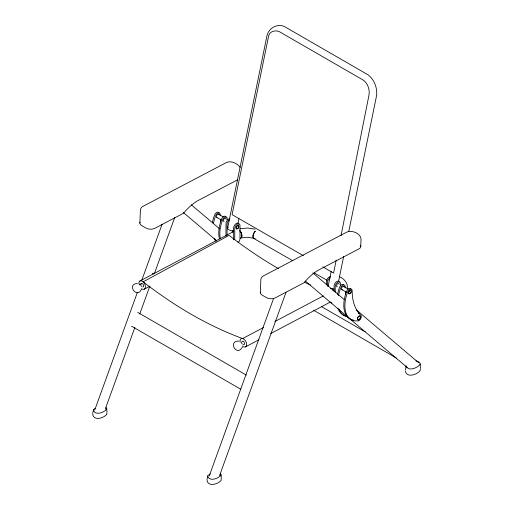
<?xml version="1.0" encoding="UTF-8"?>
<svg xmlns="http://www.w3.org/2000/svg" width="510" height="510" viewBox="0 0 510 510"><rect width="100%" height="100%" fill="white"/><g stroke="black" fill="none" stroke-linecap="round" stroke-linejoin="round"><path stroke-width="0.76" d="M139.855 223.112L140.435 209.438L141.238 207.723L142.405 206.658L226.357 162.562C231.208 160.287 237.252 163.423 240.21 167.382M260.304 292.657L260.89 278.983L261.694 277.268L262.854 276.203L346.806 232.107C351.721 229.831 360.232 233.204 361.048 238.782L360.755 246.515M347.259 288.768C348.33 283.433 344.142 278.607 339.462 276.662M405.488 370.075L406.113 365.715C407.834 372.198 418.366 367.684 420.227 363.974L419.673 362.686A6.069 3.5 0 0 0 417.078 361.188L415.969 360.94M92.68 413.61L93.534 409.517L95.351 408.325M207.009 479.617L207.87 475.53L210.324 473.949M106.156 407.42L106.666 409.243C103.995 412.514 95.179 416.02 93.292 410.04M220.486 473.427L220.996 475.25C218.325 478.527 209.508 482.026 207.621 476.047M336.198 260.062L333.61 273.073L322.779 266.845M341.037 235.69L368.896 95.491A11.889 8.409 75 0 0 362.712 79.796L278.964 31.448A12.705 8.963 45.2 0 0 268.343 37.44L232.076 214.653L303.424 255.708M227.587 228.206L266.979 35.719C268.598 28.235 277.383 23.071 284.516 26.59L368.143 74.874C374.27 79.566 377.336 87.656 376.654 95.249L348.757 231.565M237.979 223.437L238.941 218.758M331.181 271.435L328.147 286.263A4.635 1.893 11.6 0 1 328.714 285.39M338.538 281.494L343.644 256.53M141.64 288.736C137.732 299.772 125.747 284.446 137.451 283.362M94.713 410.078L137.356 292.466M141.697 280.481L162.072 224.292M105.251 409.109L134.857 327.458M139.746 313.975L149.793 286.257M154.409 273.519L174.777 217.337M209.247 475.945L273.615 298.407M219.51 475.734L286.053 292.198M92.948 414.298L92.68 414.866C94.586 421.158 103.983 417.926 106.839 414.286L106.768 412.979M207.277 480.305L207.009 480.879C208.915 487.165 218.312 483.933 221.168 480.292L221.098 478.986M242.32 347.24C236.538 357.261 227.428 340.508 239.011 341.12M405.801 371.006L405.488 371.605C407.216 378.452 418.442 374.155 420.418 370.011L420.272 369.31M139.918 281.01L233.21 231.712M144.362 289.144L149.972 286.18M263.632 327.458L242.639 338.551A398.265 231.4 59.7 0 1 143.144 281.826L229.092 235.359A404.953 235.288 59.7 0 0 278.6 268.706M274.833 321.542L323.219 295.972M245.559 346.851L258.889 339.807M270.81 333.508L330.429 302.003M237.787 179.705L197.593 200.8A43.222 24.958 -60 0 0 183.568 213.218L154.779 228.327A6.184 3.404 2.2 0 1 146.038 228.091L141.665 225.567A6.184 3.404 2.2 0 1 140.065 222.239M139.204 284.758L141.474 283.579M358.906 319.63L358.026 319.795M239.802 230.749L240.548 231.61A4.635 2.697 64.3 0 1 241.989 235.945A4.635 2.697 64.3 0 1 240.274 238.317L240.847 238.151A4.628 2.333 69.8 0 0 241.071 232.675L241.115 232.662M240.025 228.786L247.522 228.002L255.045 229.162M241.861 237.832L247.28 237.265L252.718 238.1M254.962 238.572L254.337 238.674A4.635 2.148 -67.5 0 1 253.138 236.328A4.635 2.148 -67.5 0 1 254.605 231.961L255.357 231.132L254.592 231.954A4.635 2.531 -62.4 0 0 252.903 236.213A4.635 2.531 -62.4 0 0 254.318 238.667L255.051 238.616M138.943 283.738L140.142 284.433M253.763 238.457L292.797 260.718M314.109 272.869L327.171 280.315M218.675 214.219L223.265 216.871M343.721 286.41L348.311 289.062M216.82 217.432L221.41 220.084M341.866 289.623L346.456 292.275M321.823 306.81L365.185 331.844M313.644 310.258L396.244 357.943M152.197 273.201L153.504 273.959M137.745 312.4L246.33 375.092M131.504 326.151L240.777 389.238M312.789 272.901L344.256 299.606M356.356 309.876L418.684 362.763M305.452 281.157L407.114 367.429M191.301 204.771L219.74 228.907M183.358 212.517L216.642 240.758M358.052 319.859L357.606 318.877A2.155 1.243 -60 0 1 358.995 316.321A2.155 1.243 -60 0 1 360.627 316.825A2.155 1.243 -60 0 1 359.518 319.464A2.091 1.205 -60 0 1 358.25 319.923L357.382 318.75A2.155 1.243 -60 0 1 358.326 316.582A2.155 1.243 -60 0 1 359.983 316.002L360.226 316.226A2.155 1.243 -60 0 1 360.379 317.475M241 342.133L242.269 344.014M239.891 230.711L241.071 232.675M140.69 285.033L141.493 286.524M221.11 474.676L221.289 478.406M106.775 408.669L106.96 412.392M420.227 363.974L420.418 368.488M340.45 285.211L340.45 283.637A3.71 2.142 -60 0 0 337.83 282.126A3.71 2.142 -60 0 0 335.204 286.665L335.204 292.166M334.114 291.535L334.114 286.034A3.71 2.142 -60 0 1 337.416 281.201M332.8 288.654L332.8 290.222M327.554 286.18L327.554 282.247A3.71 2.142 -60 0 1 330.18 277.708M326.464 284.765L326.464 281.616A3.71 2.142 -60 0 1 330.397 276.726M234.734 239.662L234.734 228.658A3.71 2.142 -60 0 1 237.354 224.119A3.71 2.142 -60 0 1 239.98 225.63L239.98 238.992L239.394 241.179L238.699 241.823A6.184 3.57 60 0 1 237.794 242.103M233.644 239.821L233.644 228.027A3.71 2.142 -60 0 1 235.92 223.712A3.71 2.142 -60 0 1 238.801 224.266M232.33 230.647L232.33 232.216M227.084 235.244L227.084 224.241A3.71 2.142 -60 0 1 229.704 219.702M225.987 236.187L225.987 223.609A3.71 2.142 -60 0 1 229.927 218.72M241.963 341.776A1.855 1.122 62.5 0 1 243.506 341.515A1.855 1.122 62.5 0 1 244.519 343.797A1.855 1.122 62.5 0 1 243.149 344.46M141.047 284.452A1.855 1.122 62.5 0 1 142.303 283.598A1.855 1.122 62.5 0 1 143.661 285.689A1.855 1.122 62.5 0 1 142.634 286.9M310.698 285.071A404.953 235.288 59.7 0 1 304.425 282.196M138.841 283.197A4.635 2.818 62.1 0 1 142.296 281.201A4.635 2.818 62.1 0 1 145.439 286.958A4.635 2.818 62.1 0 1 141.984 288.953M240.108 341.968A4.635 2.818 62.1 0 1 243.213 338.755A4.635 2.818 62.1 0 1 246.61 344.989A4.635 2.818 62.1 0 1 242.333 346.035M237.016 228.805A1.855 1.071 -60 0 1 236.124 227.339A1.855 1.071 -60 0 1 237.909 225.452A1.855 1.071 -60 0 1 238.495 227.25M238.285 227.683A1.855 1.071 -60 0 1 237.354 228.658M217.094 217.515A1.855 1.071 -60 0 1 216.82 215.29A1.855 1.071 -60 0 1 218.886 214.41M224.088 221.557A1.855 1.071 -60 0 1 224.088 218.93A1.855 1.071 -60 0 1 226.058 219.109M220.671 221.92A59.402 34.297 -60 0 1 220.365 219.51M220.141 215.749A59.402 34.297 -60 0 1 220.122 214.455L220.046 213.792A3.36 1.938 -60 0 0 218.057 212.925A3.36 1.938 -60 0 0 215.692 215.641A30.077 17.365 -60 0 0 213.441 223.437M216.374 241.083A30.077 17.365 -60 0 1 214.57 238.266M218.713 212.632A3.36 1.938 -60 0 1 218.949 213.161M218.337 212.281A3.36 1.938 -60 0 0 214.595 215.01A30.077 17.365 -60 0 0 212.345 222.806M215.711 240.924A30.077 17.365 -60 0 1 214.13 238.846M220.224 238.055A30.077 17.365 -60 0 1 222.685 219.683A3.36 1.938 -60 0 1 225.057 216.967A3.36 1.938 -60 0 1 227.039 217.827L227.122 218.49A59.402 34.297 -60 0 0 227.135 219.784M225.943 217.196A3.36 1.938 -60 0 0 223.96 216.336A3.36 1.938 -60 0 0 221.595 219.051A30.077 17.365 -60 0 0 219.478 238.935M338.047 281.144A3.71 2.142 -60 0 1 339.271 282.272M337.492 286.811A1.855 1.071 -60 0 1 336.536 285.638A1.855 1.071 -60 0 1 337.945 283.579A1.855 1.071 -60 0 1 339.144 284.395M331.965 303.036A6.184 3.57 60 0 1 330.831 302.551M342.452 289.674A1.855 1.071 -60 0 1 341.866 287.481A1.855 1.071 -60 0 1 344.059 286.894M350.988 289.393A3.36 1.938 -60 0 0 349.006 288.526A3.36 1.938 -60 0 0 346.634 291.242A30.077 17.365 -60 0 0 353.812 320.223M359.046 313.886A59.402 34.297 -60 0 1 358.186 312.962M360.226 317.985A2.155 1.243 -60 0 1 359.301 319.343M349.783 293.569A1.855 1.071 -60 0 1 348.477 292.944A1.855 1.071 -60 0 1 349.56 290.694A1.855 1.071 -60 0 1 351.052 290.929M350.925 292.16A1.855 1.071 -60 0 1 350.714 292.593M350.44 292.989A1.855 1.071 -60 0 1 350.128 293.32M346.819 316.181A30.077 17.365 -60 0 1 337.971 308.505M337.512 294.366A30.077 17.365 -60 0 1 339.641 287.2A3.36 1.938 -60 0 1 343.753 284.829M345.71 294.111A59.402 34.297 -60 0 1 345.41 291.707M345.181 287.94A59.402 34.297 -60 0 1 345.168 286.645L345.085 285.983A3.36 1.938 -60 0 0 343.103 285.115A3.36 1.938 -60 0 0 340.731 287.831A30.077 17.365 -60 0 0 338.481 295.634M347.909 316.812A30.077 17.365 -60 0 1 339.061 309.137M233.401 231.004A4.635 1.893 11.6 0 1 228.576 229.538A4.635 1.893 11.6 0 1 228.155 227.333M333.961 289.062A4.635 1.893 11.6 0 1 330.493 288.309M360.283 245.202A6.184 3.404 2.2 0 1 358.944 248.88L318.042 270.345A43.222 24.958 -60 0 0 304.017 282.763L275.228 297.872A6.184 3.404 2.2 0 1 266.488 297.636L262.121 295.111A6.184 3.404 2.2 0 1 260.361 292.217M358.294 320.873L355.559 320.93A30.077 17.365 -60 0 1 347.731 291.873A3.36 1.938 -60 0 1 350.096 289.157A3.36 1.938 -60 0 1 352.078 290.024L352.161 290.687A59.402 34.297 -60 0 0 360.589 314.957A3.36 1.938 -60 0 1 360.965 318.055A3.36 1.938 -60 0 1 358.294 320.873M237.915 228.537A1.855 1.071 -60 0 0 238.501 225.669A1.855 1.071 -60 0 0 236.308 227.613A1.855 1.071 -60 0 0 237.915 228.537M350.344 293.448A1.855 1.071 -60 0 0 350.931 290.579A1.855 1.071 -60 0 0 348.738 292.523A1.855 1.071 -60 0 0 350.344 293.448"/></g></svg>
